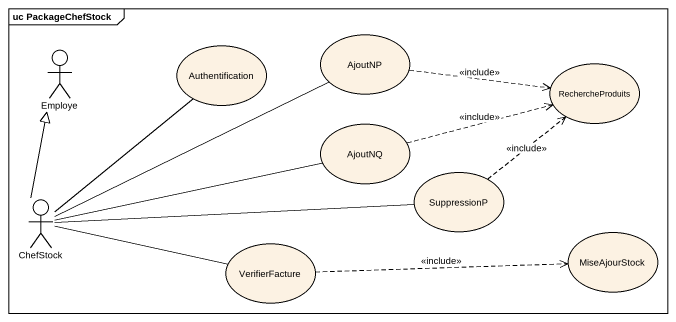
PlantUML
@startuml
mainframe uc PackageChefStock
usecase Authentification
usecase AjoutNP
actor Employe
usecase RechercheProduits
usecase AjoutNQ
actor ChefStock
usecase SuppressionP
usecase MiseAjourStock
usecase VerifierFacture
AjoutNP .right.> RechercheProduits : <<include>>
AjoutNQ .right.> RechercheProduits : <<include>>
ChefStock -up- Authentification
ChefStock -right- AjoutNP
ChefStock -up-|> Employe
ChefStock -right- AjoutNQ
ChefStock -right- SuppressionP
ChefStock -right- VerifierFacture
SuppressionP .up.> RechercheProduits : <<include>>
VerifierFacture .right.> MiseAjourStock : <<include>>
@enduml
